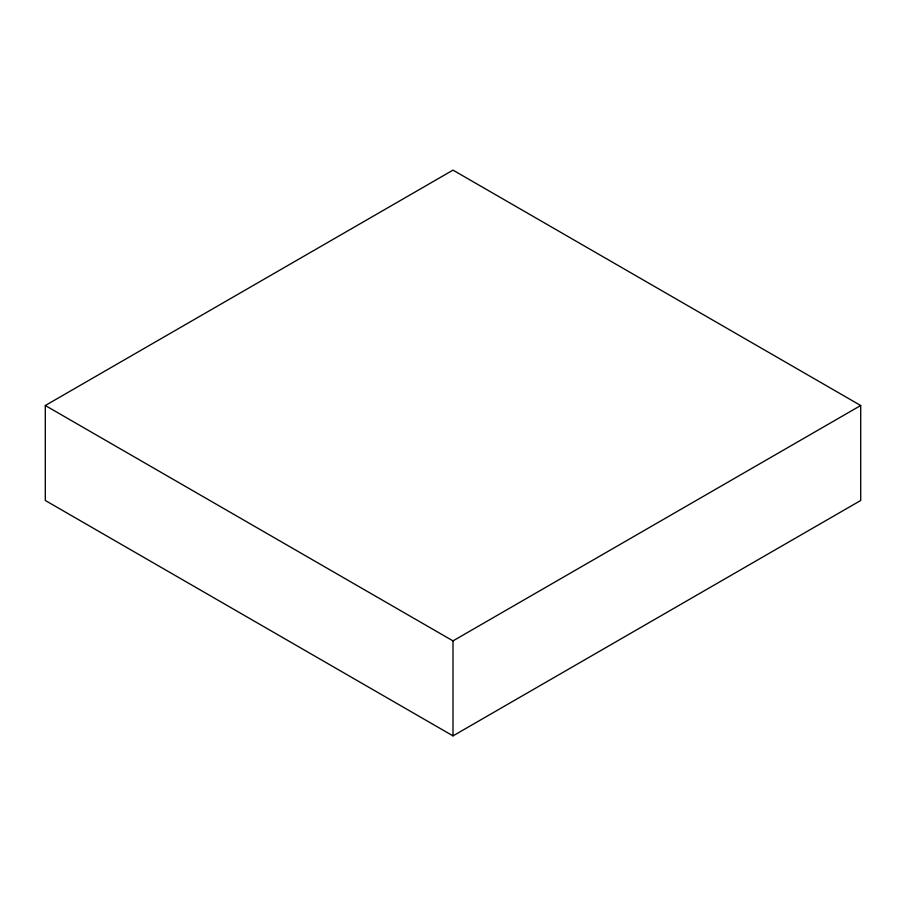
<?xml version="1.0" encoding="UTF-8"?>
<svg xmlns="http://www.w3.org/2000/svg" width="906" height="906" viewBox="0 0 906 906"><rect width="100%" height="100%" fill="white"/><g stroke="black" fill="none" stroke-linecap="round" stroke-linejoin="round"><path stroke-width="1.36" d="M45.3 405.514L453 170.124L860.7 405.514L860.7 500.486L453 735.876L45.3 500.486L45.3 405.514L453 640.893L860.7 405.514M453 640.893L453 735.876"/></g></svg>
